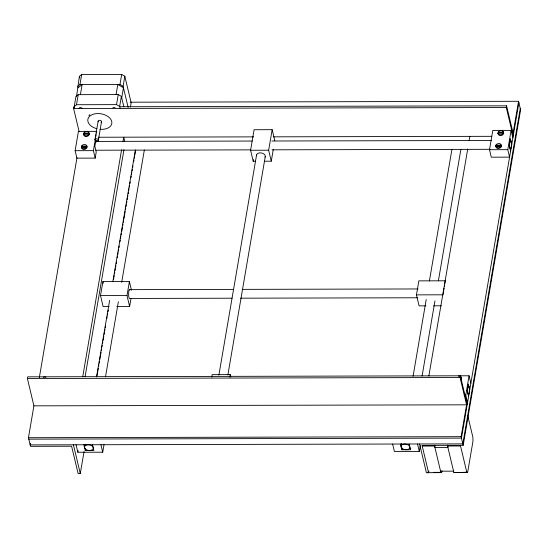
<?xml version="1.0" encoding="UTF-8"?>
<svg xmlns="http://www.w3.org/2000/svg" width="548" height="548" viewBox="0 0 548 548"><rect width="100%" height="100%" fill="white"/><g stroke="black" fill="none" stroke-linecap="round" stroke-linejoin="round"><path stroke-width="0.82" d="M81.508 147.522L81.604 146.083A2.761 2.055 -13.4 0 1 84.481 144.521A2.761 2.055 -13.4 0 1 86.831 146.069L86.728 147.515L81.508 147.522L81.419 147.165L86.646 147.152L86.728 147.515M89.125 133.513L88.94 134.603L88.858 134.239L83.632 134.253L83.714 134.609L83.817 133.164A2.761 2.055 -13.4 0 1 86.694 131.609A2.761 2.055 -13.4 0 1 89.043 133.157L89.125 133.513L83.906 133.527M495.892 146.549L495.995 145.104A2.761 2.055 -13.4 0 1 498.872 143.542A2.761 2.055 -13.4 0 1 501.215 145.09L501.119 146.535L495.892 146.549L495.81 146.186L501.03 146.172L501.119 146.535M503.516 132.534L503.324 133.623L503.242 133.26L498.016 133.274L498.105 133.637L498.201 132.191A2.761 2.055 -13.4 0 1 501.084 130.63A2.761 2.055 -13.4 0 1 503.427 132.178L503.516 132.534L498.29 132.548M84.036 451.641L80.282 473.554L78.117 473.554L71.61 446.236L30.51 446.332L28.455 437.708L33.908 405.842L27.4 378.524L27.688 376.846L469.074 375.777L470.855 383.258M79.111 131.534L73.624 108.531L73.912 106.853L74.309 108.511M74.624 108.189L74.227 106.531L75.946 96.469L78.227 94.66L118.245 94.571L121.382 96.359L123.869 106.798M76.576 96.229L79.392 76.343L81.673 74.542L121.69 74.446L124.828 76.234L131.164 102.839L130.445 107.031M74.227 106.531L76.501 104.723L78.227 94.66M77.672 86.406L79.946 84.598L81.673 74.542M80.392 94.66L82.111 84.598L78.015 87.844M95.859 140.432L94.852 146.302L96.222 152.056L95.188 158.119L76.905 158.16L75.124 150.686L78.426 131.397L96.708 131.356L96.421 133.034M39.326 377.627L76.987 157.68M30.455 443.209L30.167 444.894L462.834 443.873L520.258 108.477M94.955 139.726L98.113 121.279M95.188 158.119L93.407 150.638L95.558 138.062M95.845 136.383L96.133 134.705M98.071 141.274L98.489 138.829M98.373 140.069L101.531 121.622M116.08 94.571L117.806 84.508L123.444 87.735L121.725 97.797M120.053 108.086L119.656 106.422L116.525 104.627L118.245 94.571M128.122 107.367L123.101 86.296L119.971 84.508L121.69 74.446M119.656 106.422L121.382 96.359M123.101 86.296L124.828 76.234M82.714 376.812L121.581 149.844M123.019 141.405L123.745 137.185L124.725 141.295M85.098 376.661L123.958 149.686M109.114 306.585L103.134 306.599L100.51 295.612L102.908 281.61L129.397 281.549L131.458 290.18M104.01 444.702L102.723 452.203L77.843 452.264L78.131 450.6M84.543 446.901L84.974 444.373M96.517 376.955L109.648 300.27M112.82 281.727L135.329 150.268M97.023 375.798L98.318 368.215M98.606 366.53L98.893 364.845M99.188 363.16L99.476 361.475M99.763 359.789L101.058 352.2M101.346 350.514L101.64 348.829M101.928 347.144L102.216 345.459M102.503 343.774L102.791 342.089M103.079 340.404L103.805 336.191M104.093 334.506L104.38 332.821M104.668 331.136L104.956 329.451M105.243 327.766L105.531 326.081M106.833 318.491L107.12 316.806M107.408 315.121L107.696 313.435M107.983 311.75L108.278 310.065M113.47 279.727L114.189 275.514M114.477 273.829L114.765 272.144M115.053 270.459L115.347 268.773M115.635 267.088L115.923 265.403M116.21 263.718L116.498 262.033M117.217 257.82L117.512 256.135M117.799 254.45L118.087 252.765M118.375 251.08L118.663 249.395M118.95 247.71L119.238 246.025M119.964 241.805L120.252 240.12M120.539 238.435L120.827 236.75M121.115 235.065L121.403 233.38M121.69 231.694L122.416 227.482M122.704 225.797L122.992 224.111M123.279 222.426L123.567 220.741M123.855 219.056L125.156 211.473M125.444 209.788L125.732 208.103M126.019 206.411L126.307 204.726M126.602 203.041L126.889 201.356M127.177 199.671L127.896 195.458M128.184 193.773L128.472 192.088M128.759 190.403L129.054 188.718M129.342 187.032L129.629 185.347M129.917 183.662L130.205 181.977M130.924 177.764L131.219 176.079M131.506 174.394L131.794 172.709M132.082 171.024L132.369 169.332M132.657 167.647L132.945 165.962M133.671 161.749L133.959 160.064M134.246 158.379L134.534 156.694M134.822 155.009L135.692 149.953M92.537 444.75L93.907 450.497L85.255 450.518L85.543 448.853M105.517 376.736L118.361 301.736M121.677 282.357L144.329 150.049M116.799 306.572L129.623 306.538L126.999 295.55L129.397 281.549M129.623 306.538L131.027 298.304M211.747 377.113L212.172 374.647L230.235 374.606L230.797 376.955M255.669 161.242L253.21 161.249L250.587 150.255L254.108 129.725L272.171 129.684L274.788 140.672M253.21 161.249L253.491 159.605M218.878 375.168L256.574 154.995M227.879 374.948L265.287 156.468M229.811 377.065L230.235 374.606M264.705 161.222L271.274 161.208L268.65 150.214L272.171 129.684M271.274 161.208L273.24 149.707M425.919 305.839L419.083 305.859L416.466 294.865L418.864 280.864L445.353 280.802M401.115 446.154L401.547 443.627M413.089 376.209L426.221 299.523M429.392 280.98L451.901 149.522M410.767 448.086L410.486 449.75L401.828 449.771L402.116 448.106M422.09 375.99L434.934 300.989M438.4 280.768L460.902 149.303M428.851 375.997L467.711 149.022M469.156 140.589L469.876 136.37M444.086 288.214L442.955 294.803L416.466 294.865M444.366 286.57L444.647 284.919M444.928 283.275L445.216 281.624M392.642 444.038L394.423 451.518L419.302 451.456L420.302 445.62M419.569 443.976L426.419 472.732L428.577 472.725L428.872 471.04M511.092 130.376L507.791 149.659L509.572 157.139L491.289 157.18L489.508 149.707L492.81 130.417L511.092 130.376L512.873 137.856M427.933 472.664L440.914 472.636L441.702 472.335L441.989 470.657M428.577 472.725L422.07 445.408L463.176 445.312L461.121 436.681L466.574 404.821L460.067 377.504L460.354 375.825L467.204 404.582M513.147 136.267L506.29 107.511L506.578 105.833L120.087 106.744M467.554 402.54L465.773 395.067L469.074 375.777M130.342 102.202L518.545 101.291L513.092 133.15L506.578 105.833M518.888 102.729L461.464 438.119L28.797 439.147M463.176 445.312L520.6 109.915L518.545 101.291M466.875 472.575L460.532 445.969L447.558 446.004L453.895 472.602L467.663 472.273L472.972 441.25L472.903 437.359L467.752 415.74M453.895 472.602L467.663 472.273M79.946 84.598L119.971 84.508M76.501 104.723L116.525 104.627M73.624 108.531L506.29 107.511M83.817 133.164L89.043 133.157M498.201 132.191L503.427 132.178M98.434 137.247L253.649 136.877M273.308 136.836L491.768 136.315M95.708 141.418L252.19 141.048M271.856 141.007L491.611 140.487M81.604 146.083L86.831 146.069M495.995 145.104L501.215 145.09M81.693 146.439L86.913 146.426M496.077 145.46L501.304 145.446M95.866 150.227L250.635 149.864M272.014 149.816L490.056 149.303M75.124 150.686L93.407 150.638M250.587 150.255L268.65 150.214M489.508 149.707L507.791 149.659M129.431 289.639L233.606 289.392M242.141 289.371L418.042 288.954M100.51 295.612L126.999 295.55M232.051 298.208L129.588 298.448A4.418 0.891 89.9 0 1 128.629 293.228A4.418 0.891 89.9 0 1 129.89 290.056M240.593 298.187L417.343 297.769M433.612 305.825L441.304 305.805M27.4 378.524L460.067 377.504M464.108 395.067L465.773 395.067M33.908 405.842L466.574 404.821M28.455 437.708L461.121 436.681M422.405 446.058L434.578 446.031L440.914 472.636M440.571 471.198L453.552 471.164M433.584 472.355L441.702 472.335M511.757 144.371L510.387 138.617L509.236 145.323L510.606 151.077M469.739 389.772L468.369 384.018L467.225 390.731L468.595 396.478M417.521 443.983L419.302 451.456M409.116 444.003L410.486 449.75M400.458 444.024L401.828 449.771M96.195 140.418L96.585 142.062M79.392 76.343L79.789 78.008M102.908 281.61L103.284 283.179M100.942 444.729L102.723 452.203M83.885 444.771L85.255 450.518M76.062 444.784L77.843 452.264M73.432 444.791L80.282 473.554M447.86 445.106L447.901 447.442L434.92 447.469L434.879 445.134M501.201 145.302A2.761 2.055 -13.4 0 1 498.68 148.433A2.761 2.055 -13.4 0 1 496.166 145.823M501.03 146.172A2.761 2.055 -13.4 0 1 498.153 147.734A2.761 2.055 -13.4 0 1 495.81 146.186M502.557 131.623A2.761 2.055 -13.4 0 1 503.194 134.322A2.761 2.055 -13.4 0 1 499.632 135.418A2.761 2.055 -13.4 0 1 498.372 132.911M503.242 133.26A2.761 2.055 -13.4 0 1 500.365 134.822A2.761 2.055 -13.4 0 1 498.016 133.274M86.461 145.85A2.761 2.055 -13.4 0 1 84.652 149.357A2.761 2.055 -13.4 0 1 81.775 146.802M86.646 147.152A2.761 2.055 -13.4 0 1 83.769 148.714A2.761 2.055 -13.4 0 1 81.419 147.165M88.673 132.938A2.761 2.055 -13.4 0 1 86.858 136.445A2.761 2.055 -13.4 0 1 83.988 133.883M88.858 134.239A2.761 2.055 -13.4 0 1 85.974 135.801A2.761 2.055 -13.4 0 1 83.632 134.253M460.539 377.031A2.761 2.055 -13.4 0 1 461.039 379.894M460.361 379.606A2.761 2.055 -13.4 0 0 461.224 378.668L461.313 379.024L461.409 377.579A2.761 2.055 -13.4 0 0 458.354 376.106M43.278 377.298A2.761 2.055 -13.4 0 1 45.984 377.291M256.601 155.742A4.418 2.815 9.7 0 1 261.389 152.954A4.418 2.815 9.7 0 1 265.02 157.16M88.913 115.765A12.152 7.747 9.7 0 1 89.858 114.642M112.854 107.86A1.658 1.055 9.7 0 1 115.135 107.798M79.07 108.326A1.658 1.055 9.7 0 1 80.337 107.593A1.658 1.055 9.7 0 1 82.036 108.196M98.345 121.855A1.719 1.096 9.7 0 1 98.846 120.444A1.719 1.096 9.7 0 1 101.133 120.868A1.719 1.096 9.7 0 1 101.031 122.355M96.873 128.732A12.152 7.747 9.7 0 1 90.482 115.58A12.152 7.747 9.7 0 1 110.669 119.135A12.152 7.747 9.7 0 1 99.996 129.287M85.495 449.079A4.418 2.815 9.7 0 0 92.989 449.065A4.418 2.815 9.7 0 0 88.214 444.757A4.418 2.815 9.7 0 0 85.495 449.079M467.793 387.374A4.418 0.891 89.9 0 0 468.328 394.594A4.418 0.891 89.9 0 0 469.321 388.785A4.418 0.891 89.9 0 0 467.793 387.374M402.068 448.333A4.418 2.815 9.7 0 0 409.562 448.319A4.418 2.815 9.7 0 0 404.787 444.01A4.418 2.815 9.7 0 0 402.068 448.333M509.811 141.973A4.418 0.891 89.9 0 0 510.346 149.186A4.418 0.891 89.9 0 0 511.339 143.377A4.418 0.891 89.9 0 0 509.811 141.973M95.455 140.562A1.719 1.096 9.7 0 0 98.311 140.35A1.719 1.096 9.7 0 0 96.222 138.781A1.719 1.096 9.7 0 0 95.455 140.562"/></g></svg>
